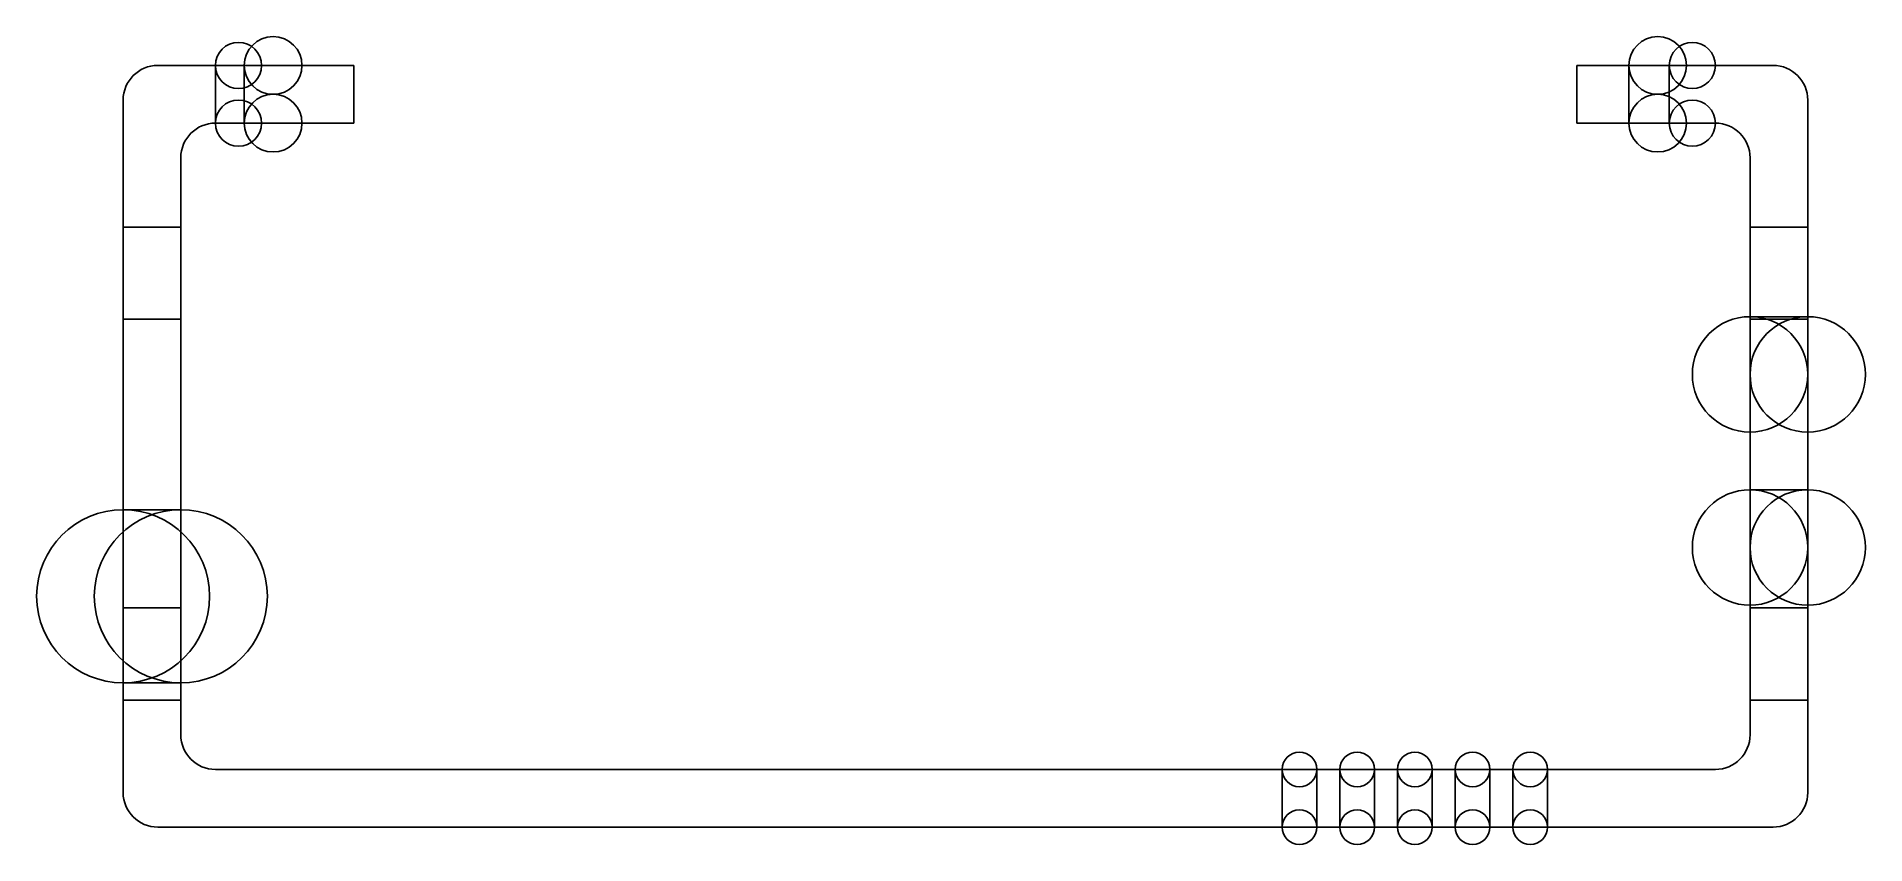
# Model space of a CAD drawing. Header units: millimetres. Extents: x -8 to 151, y -2 to 68.
import ezdxf

# ---------------------------------------------------------------- set-up
doc = ezdxf.new("R2010")
doc.units = ezdxf.units.MM
doc.layers.add('Body', color=7, linetype='CONTINUOUS')

msp = doc.modelspace()

# ---------------------------------------------------------------- linework, layer by layer
at = {"layer": 'Body'}
for p, q in [((3, 66), (20, 66)), ((3, 66), (3, 66, 86)), ((3, 66, 86), (20, 66, 86)), ((3, 66), (20, 66)), ((3, 66), (3, 66, 86)), ((3, 66, 86), (20, 66, 86)), ((8, 66, 76), (8, 61, 76)), ((8, 66, 76), (8, 61, 76)), ((8, 66, 10), (8, 61, 10)), ((8, 66, 10), (8, 61, 10)), ((10.5, 66, 43), (10.5, 61, 43)), ((10.5, 66, 43), (10.5, 61, 43)), ((20, 66), (20, 61)), ((20, 66, 86), (20, 61, 86)), ((20, 66), (20, 66, 86)), ((20, 66), (20, 66, 86)), ((20, 66), (20, 61)), ((20, 66, 86), (20, 61, 86)), ((126, 66), (126, 61)), ((143, 66), (126, 66)), ((126, 66), (126, 66, 86)), ((126, 66), (126, 61)), ((126, 66, 86), (126, 61, 86)), ((143, 66), (126, 66)), ((126, 66), (126, 66, 86)), ((143, 66, 86), (126, 66, 86)), ((126, 66, 86), (126, 61, 86)), ((143, 66, 86), (126, 66, 86)), ((130.5, 66, 43), (130.5, 61, 43)), ((130.5, 66, 43), (130.5, 61, 43)), ((134, 66, 76), (134, 61, 76)), ((134, 66, 76), (134, 61, 76)), ((134, 66, 10), (134, 61, 10)), ((134, 66, 10), (134, 61, 10)), ((143, 66), (143, 66, 86)), ((143, 66), (143, 66, 86)), ((0, 52), (0, 63)), ((0, 63), (0, 63, 86)), ((0, 52, 86), (0, 63, 86)), ((0, 52), (0, 63)), ((0, 63), (0, 63, 86)), ((0, 52, 86), (0, 63, 86)), ((146, 63), (146, 52)), ((146, 63), (146, 63, 86)), ((146, 63), (146, 52)), ((146, 63, 86), (146, 52, 86)), ((146, 63), (146, 63, 86)), ((146, 63, 86), (146, 52, 86)), ((20, 61), (8, 61)), ((20, 61, 86), (8, 61, 86)), ((8, 61), (8, 61, 10)), ((8, 61, 10), (8, 61, 76)), ((8, 61, 76), (8, 61, 86)), ((8, 61), (8, 61, 10)), ((8, 61, 10), (8, 61, 76)), ((8, 61, 76), (8, 61, 86)), ((20, 61, 86), (8, 61, 86)), ((20, 61), (8, 61)), ((20, 61), (20, 61, 86)), ((20, 61), (20, 61, 86)), ((126, 61), (138, 61)), ((126, 61, 86), (138, 61, 86)), ((126, 61), (126, 61, 86)), ((126, 61), (138, 61)), ((126, 61), (126, 61, 86)), ((126, 61, 86), (138, 61, 86)), ((138, 61), (138, 61, 10)), ((138, 61, 10), (138, 61, 76)), ((138, 61, 76), (138, 61, 86)), ((138, 61), (138, 61, 10)), ((138, 61, 10), (138, 61, 76)), ((138, 61, 76), (138, 61, 86)), ((5, 58), (5, 52)), ((5, 58, 86), (5, 52, 86)), ((5, 58), (5, 58, 86)), ((5, 58), (5, 52)), ((5, 58, 86), (5, 52, 86)), ((5, 58), (5, 58, 86)), ((141, 52), (141, 58)), ((141, 58), (141, 58, 86)), ((141, 52), (141, 58)), ((141, 58), (141, 58, 86)), ((141, 52, 86), (141, 58, 86)), ((141, 52, 86), (141, 58, 86)), ((0, 44, 6), (0, 52, 6)), ((0, 52, 6), (0, 52)), ((0, 52, 86), (0, 52, 80)), ((0, 52, 80), (0, 44, 80)), ((0, 52, 6), (5, 52, 6)), ((0, 44, 6), (0, 52, 6)), ((0, 52, 6), (5, 52, 6)), ((0, 52), (5, 52)), ((0, 52, 6), (0, 52)), ((0, 52), (5, 52)), ((0, 52, 86), (5, 52, 86)), ((0, 52, 86), (5, 52, 86)), ((0, 52, 80), (5, 52, 80)), ((0, 52, 86), (0, 52, 80)), ((0, 52, 80), (5, 52, 80)), ((0, 52, 80), (0, 44, 80)), ((5, 52, 6), (5, 52)), ((5, 44, 6), (5, 52, 6)), ((5, 52, 80), (5, 44, 80)), ((5, 52, 86), (5, 52, 80)), ((5, 44, 6), (5, 52, 6)), ((5, 52, 6), (5, 52)), ((5, 52, 86), (5, 52, 80)), ((5, 52, 80), (5, 44, 80)), ((146, 52), (141, 52)), ((146, 52), (141, 52)), ((146, 52, 6), (141, 52, 6)), ((141, 52), (141, 52, 6)), ((141, 52, 6), (141, 44, 6)), ((141, 52), (141, 52, 6)), ((141, 52, 80), (141, 52, 86)), ((141, 44, 80), (141, 52, 80)), ((146, 52, 86), (141, 52, 86)), ((146, 52, 6), (141, 52, 6)), ((141, 52, 6), (141, 44, 6)), ((146, 52, 80), (141, 52, 80)), ((141, 44, 80), (141, 52, 80)), ((146, 52, 80), (141, 52, 80)), ((146, 52, 86), (141, 52, 86)), ((141, 52, 80), (141, 52, 86)), ((146, 52), (146, 52, 6)), ((146, 52, 6), (146, 44, 6)), ((146, 44, 80), (146, 52, 80)), ((146, 52, 80), (146, 52, 86)), ((146, 52), (146, 52, 6)), ((146, 52, 6), (146, 44, 6)), ((146, 44, 80), (146, 52, 80)), ((146, 52, 80), (146, 52, 86)), ((0, 19), (0, 44)), ((0, 44), (0, 44, 6)), ((0, 44, 80), (0, 44, 86)), ((0, 19, 86), (0, 44, 86)), ((0, 19), (0, 44)), ((0, 44), (5, 44)), ((0, 44), (5, 44)), ((0, 44, 6), (5, 44, 6)), ((0, 44), (0, 44, 6)), ((0, 44, 6), (5, 44, 6)), ((0, 44, 80), (5, 44, 80)), ((0, 44, 80), (5, 44, 80)), ((0, 44, 86), (5, 44, 86)), ((0, 44, 80), (0, 44, 86)), ((0, 19, 86), (0, 44, 86)), ((0, 44, 86), (5, 44, 86)), ((5, 44), (5, 44, 6)), ((5, 44), (5, 19)), ((5, 44, 86), (5, 19, 86)), ((5, 44, 80), (5, 44, 86)), ((5, 44), (5, 19)), ((5, 44), (5, 44, 6)), ((5, 44, 80), (5, 44, 86)), ((5, 44, 86), (5, 19, 86)), ((146, 44.23, 59.5), (141, 44.23, 59.5)), ((146, 44.23, 59.5), (141, 44.23, 59.5)), ((146, 44.23, 44.5), (141, 44.23, 44.5)), ((146, 44.23, 44.5), (141, 44.23, 44.5)), ((146, 44.23, 29.5), (141, 44.23, 29.5)), ((146, 44.23, 29.5), (141, 44.23, 29.5)), ((141, 19), (141, 44)), ((141, 44, 6), (141, 44)), ((141, 44, 86), (141, 44, 80)), ((141, 19, 86), (141, 44, 86)), ((146, 44, 6), (141, 44, 6)), ((146, 44, 6), (141, 44, 6)), ((146, 44), (141, 44)), ((141, 44, 6), (141, 44)), ((146, 44), (141, 44)), ((141, 19), (141, 44)), ((146, 44, 86), (141, 44, 86)), ((141, 19, 86), (141, 44, 86)), ((146, 44, 86), (141, 44, 86)), ((146, 44, 80), (141, 44, 80)), ((141, 44, 86), (141, 44, 80)), ((146, 44, 80), (141, 44, 80)), ((146, 44, 6), (146, 44)), ((146, 44), (146, 19)), ((146, 44, 86), (146, 19, 86)), ((146, 44, 86), (146, 44, 80)), ((146, 44, 6), (146, 44)), ((146, 44), (146, 19)), ((146, 44, 86), (146, 19, 86)), ((146, 44, 86), (146, 44, 80)), ((146, 29.23, 59.5), (141, 29.23, 59.5)), ((146, 29.23, 59.5), (141, 29.23, 59.5)), ((146, 29.23, 44.5), (141, 29.23, 44.5)), ((146, 29.23, 44.5), (141, 29.23, 44.5)), ((146, 29.23, 29.5), (141, 29.23, 29.5)), ((146, 29.23, 29.5), (141, 29.23, 29.5)), ((0, 27.5, 49.41), (0, 27.5, 33)), ((0, 27.5, 49.41), (5, 27.5, 49.41)), ((0, 27.5, 49.41), (5, 27.5, 49.41)), ((0, 27.5, 33), (5, 27.5, 33)), ((0, 27.5, 49.41), (0, 27.5, 33)), ((0, 27.5, 33), (5, 27.5, 33)), ((5, 27.5, 49.41), (5, 27.5, 33)), ((5, 27.5, 49.41), (5, 27.5, 33)), ((0, 11, 6), (0, 19, 6)), ((0, 19, 6), (0, 19)), ((0, 19, 86), (0, 19, 80)), ((0, 19, 80), (0, 11, 80)), ((0, 19, 6), (5, 19, 6)), ((0, 11, 6), (0, 19, 6)), ((0, 19, 6), (5, 19, 6)), ((0, 19), (5, 19)), ((0, 19, 6), (0, 19)), ((0, 19), (5, 19)), ((0, 19, 86), (5, 19, 86)), ((0, 19, 86), (5, 19, 86)), ((0, 19, 80), (5, 19, 80)), ((0, 19, 86), (0, 19, 80)), ((0, 19, 80), (5, 19, 80)), ((0, 19, 80), (0, 11, 80)), ((5, 19, 6), (5, 19)), ((5, 11, 6), (5, 19, 6)), ((5, 19, 80), (5, 11, 80)), ((5, 19, 86), (5, 19, 80)), ((5, 11, 6), (5, 19, 6)), ((5, 19, 6), (5, 19)), ((5, 19, 86), (5, 19, 80)), ((5, 19, 80), (5, 11, 80)), ((141, 19, 6), (141, 11, 6)), ((141, 19), (141, 19, 6)), ((141, 19, 80), (141, 19, 86)), ((141, 11, 80), (141, 19, 80)), ((146, 19), (141, 19)), ((146, 19), (141, 19)), ((146, 19, 6), (141, 19, 6)), ((141, 19), (141, 19, 6)), ((146, 19, 6), (141, 19, 6)), ((141, 19, 6), (141, 11, 6)), ((146, 19, 80), (141, 19, 80)), ((141, 11, 80), (141, 19, 80)), ((146, 19, 80), (141, 19, 80)), ((146, 19, 86), (141, 19, 86)), ((141, 19, 80), (141, 19, 86)), ((146, 19, 86), (141, 19, 86)), ((146, 19), (146, 19, 6)), ((146, 19, 6), (146, 11, 6)), ((146, 11, 80), (146, 19, 80)), ((146, 19, 80), (146, 19, 86)), ((146, 19), (146, 19, 6)), ((146, 19, 6), (146, 11, 6)), ((146, 11, 80), (146, 19, 80)), ((146, 19, 80), (146, 19, 86)), ((0, 12.5, 33), (0, 12.5, 49.41)), ((0, 12.5, 49.41), (5, 12.5, 49.41)), ((0, 12.5, 33), (5, 12.5, 33)), ((0, 12.5, 33), (5, 12.5, 33)), ((0, 12.5, 49.41), (5, 12.5, 49.41)), ((0, 12.5, 33), (0, 12.5, 49.41)), ((5, 12.5, 33), (5, 12.5, 49.41)), ((5, 12.5, 33), (5, 12.5, 49.41)), ((0, 3), (0, 11)), ((0, 11), (5, 11)), ((0, 3, 86), (0, 11, 86)), ((0, 11, 86), (5, 11, 86)), ((0, 3), (0, 11)), ((0, 11), (0, 11, 6)), ((0, 11, 80), (0, 11, 86)), ((0, 3, 86), (0, 11, 86)), ((0, 11), (5, 11)), ((0, 11, 6), (5, 11, 6)), ((0, 11), (0, 11, 6)), ((0, 11, 80), (5, 11, 80)), ((0, 11, 86), (5, 11, 86)), ((0, 11, 80), (0, 11, 86)), ((0, 11, 6), (5, 11, 6)), ((0, 11, 80), (5, 11, 80)), ((5, 11), (5, 8)), ((5, 11, 86), (5, 8, 86)), ((5, 11), (5, 11, 6)), ((5, 11), (5, 11, 6)), ((5, 11), (5, 8)), ((5, 11, 86), (5, 8, 86)), ((5, 11, 80), (5, 11, 86)), ((5, 11, 80), (5, 11, 86)), ((141, 8), (141, 11)), ((141, 11, 6), (141, 11)), ((141, 11, 86), (141, 11, 80)), ((141, 8, 86), (141, 11, 86)), ((146, 11, 6), (141, 11, 6)), ((146, 11, 6), (141, 11, 6)), ((146, 11), (141, 11)), ((141, 11, 6), (141, 11)), ((146, 11), (141, 11)), ((141, 8), (141, 11)), ((146, 11, 86), (141, 11, 86)), ((141, 8, 86), (141, 11, 86)), ((146, 11, 86), (141, 11, 86)), ((146, 11, 80), (141, 11, 80)), ((141, 11, 86), (141, 11, 80)), ((146, 11, 80), (141, 11, 80)), ((146, 11, 6), (146, 11)), ((146, 11), (146, 3)), ((146, 11, 86), (146, 3, 86)), ((146, 11, 86), (146, 11, 80)), ((146, 11, 6), (146, 11)), ((146, 11), (146, 3)), ((146, 11, 86), (146, 3, 86)), ((146, 11, 86), (146, 11, 80)), ((5, 8), (5, 8, 86)), ((5, 8), (5, 8, 86)), ((141, 8), (141, 8, 86)), ((141, 8), (141, 8, 86)), ((8, 5), (138, 5)), ((8, 5, 86), (138, 5, 86)), ((8, 5), (8, 5, 86)), ((8, 5), (138, 5)), ((8, 5), (8, 5, 86)), ((8, 5, 86), (138, 5, 86)), ((100.451, 5, 54.296), (100.451, 5, 29.296)), ((100.451, 0, 54.296), (100.451, 5, 54.296)), ((100.451, 0, 54.296), (100.451, 5, 54.296)), ((100.451, 0, 29.296), (100.451, 5, 29.296)), ((100.451, 5, 54.296), (100.451, 5, 29.296)), ((100.451, 0, 29.296), (100.451, 5, 29.296)), ((103.451, 5, 29.296), (103.451, 5, 54.296)), ((103.451, 0, 54.296), (103.451, 5, 54.296)), ((103.451, 0, 29.296), (103.451, 5, 29.296)), ((103.451, 0, 29.296), (103.451, 5, 29.296)), ((103.451, 0, 54.296), (103.451, 5, 54.296)), ((103.451, 5, 29.296), (103.451, 5, 54.296)), ((105.451, 5, 54.296), (105.451, 5, 29.296)), ((105.451, 0, 54.296), (105.451, 5, 54.296)), ((105.451, 0, 54.296), (105.451, 5, 54.296)), ((105.451, 0, 29.296), (105.451, 5, 29.296)), ((105.451, 5, 54.296), (105.451, 5, 29.296)), ((105.451, 0, 29.296), (105.451, 5, 29.296)), ((108.451, 5, 29.296), (108.451, 5, 54.296)), ((108.451, 0, 54.296), (108.451, 5, 54.296)), ((108.451, 0, 29.296), (108.451, 5, 29.296)), ((108.451, 0, 29.296), (108.451, 5, 29.296)), ((108.451, 0, 54.296), (108.451, 5, 54.296)), ((108.451, 5, 29.296), (108.451, 5, 54.296)), ((110.451, 5, 54.296), (110.451, 5, 29.296)), ((110.451, 0, 54.296), (110.451, 5, 54.296)), ((110.451, 0, 54.296), (110.451, 5, 54.296)), ((110.451, 0, 29.296), (110.451, 5, 29.296)), ((110.451, 5, 54.296), (110.451, 5, 29.296)), ((110.451, 0, 29.296), (110.451, 5, 29.296)), ((113.451, 5, 29.296), (113.451, 5, 54.296)), ((113.451, 0, 54.296), (113.451, 5, 54.296)), ((113.451, 0, 29.296), (113.451, 5, 29.296)), ((113.451, 0, 29.296), (113.451, 5, 29.296)), ((113.451, 0, 54.296), (113.451, 5, 54.296)), ((113.451, 5, 29.296), (113.451, 5, 54.296)), ((115.451, 5, 54.296), (115.451, 5, 29.296)), ((115.451, 0, 54.296), (115.451, 5, 54.296)), ((115.451, 0, 54.296), (115.451, 5, 54.296)), ((115.451, 0, 29.296), (115.451, 5, 29.296)), ((115.451, 5, 54.296), (115.451, 5, 29.296)), ((115.451, 0, 29.296), (115.451, 5, 29.296)), ((118.451, 5, 29.296), (118.451, 5, 54.296)), ((118.451, 0, 54.296), (118.451, 5, 54.296)), ((118.451, 0, 29.296), (118.451, 5, 29.296)), ((118.451, 0, 29.296), (118.451, 5, 29.296)), ((118.451, 0, 54.296), (118.451, 5, 54.296)), ((118.451, 5, 29.296), (118.451, 5, 54.296)), ((120.451, 5, 54.296), (120.451, 5, 29.296)), ((120.451, 0, 54.296), (120.451, 5, 54.296)), ((120.451, 0, 54.296), (120.451, 5, 54.296)), ((120.451, 0, 29.296), (120.451, 5, 29.296)), ((120.451, 5, 54.296), (120.451, 5, 29.296)), ((120.451, 0, 29.296), (120.451, 5, 29.296)), ((123.451, 5, 29.296), (123.451, 5, 54.296)), ((123.451, 0, 54.296), (123.451, 5, 54.296)), ((123.451, 0, 29.296), (123.451, 5, 29.296)), ((123.451, 0, 29.296), (123.451, 5, 29.296)), ((123.451, 0, 54.296), (123.451, 5, 54.296)), ((123.451, 5, 29.296), (123.451, 5, 54.296)), ((138, 5), (138, 5, 86)), ((138, 5), (138, 5, 86)), ((0, 3), (0, 3, 86)), ((0, 3), (0, 3, 86)), ((146, 3), (146, 3, 86)), ((146, 3), (146, 3, 86)), ((143, 0), (3, 0)), ((143, 0, 86), (3, 0, 86)), ((143, 0), (3, 0)), ((143, 0, 86), (3, 0, 86)), ((100.451, 0, 54.296), (100.451, 0, 29.296)), ((100.451, 0, 54.296), (100.451, 0, 29.296)), ((103.451, 0, 29.296), (103.451, 0, 54.296)), ((103.451, 0, 29.296), (103.451, 0, 54.296)), ((105.451, 0, 54.296), (105.451, 0, 29.296)), ((105.451, 0, 54.296), (105.451, 0, 29.296)), ((108.451, 0, 29.296), (108.451, 0, 54.296)), ((108.451, 0, 29.296), (108.451, 0, 54.296)), ((110.451, 0, 54.296), (110.451, 0, 29.296)), ((110.451, 0, 54.296), (110.451, 0, 29.296)), ((113.451, 0, 29.296), (113.451, 0, 54.296)), ((113.451, 0, 29.296), (113.451, 0, 54.296)), ((115.451, 0, 54.296), (115.451, 0, 29.296)), ((115.451, 0, 54.296), (115.451, 0, 29.296)), ((118.451, 0, 29.296), (118.451, 0, 54.296)), ((118.451, 0, 29.296), (118.451, 0, 54.296)), ((120.451, 0, 54.296), (120.451, 0, 29.296)), ((120.451, 0, 54.296), (120.451, 0, 29.296)), ((123.451, 0, 29.296), (123.451, 0, 54.296)), ((123.451, 0, 29.296), (123.451, 0, 54.296)), ((3, 0), (3, 0, 86)), ((3, 0), (3, 0, 86)), ((143, 0), (143, 0, 86)), ((143, 0), (143, 0, 86))]:
    msp.add_line(p, q, dxfattribs=at)
for centre, radius in [((13, 66), 2.5), ((13, 66), 2.5), ((133, 66), 2.5), ((133, 66), 2.5), ((10, 66), 2), ((10, 66), 2), ((10, 66), 2), ((10, 66), 2), ((136, 66), 2), ((136, 66), 2), ((136, 66), 2), ((136, 66), 2), ((13, 61), 2.5), ((13, 61), 2.5), ((133, 61), 2.5), ((133, 61), 2.5), ((10, 61), 2), ((10, 61), 2), ((10, 61), 2), ((10, 61), 2), ((141, 39.23), 5), ((141, 39.23), 5), ((141, 39.23), 5), ((141, 39.23), 5), ((141, 39.23), 5), ((141, 39.23), 5), ((146, 39.23), 5), ((146, 39.23), 5), ((146, 39.23), 5), ((146, 39.23), 5), ((146, 39.23), 5), ((146, 39.23), 5), ((141, 24.23), 5), ((141, 24.23), 5), ((141, 24.23), 5), ((141, 24.23), 5), ((141, 24.23), 5), ((141, 24.23), 5), ((146, 24.23), 5), ((146, 24.23), 5), ((146, 24.23), 5), ((146, 24.23), 5), ((146, 24.23), 5), ((146, 24.23), 5)]:
    msp.add_circle(centre, radius, dxfattribs=at)
for centre, radius, start, end in [((3, 63), 3, 90, 180), ((3, 63), 3, 90, 180), ((3, 63, 86), 3, 90, 180), ((3, 63, 86), 3, 90, 180), ((143, 63), 3, 0, 90), ((143, 63), 3, 0, 90), ((143, 63, 86), 3, 0, 90), ((143, 63, 86), 3, 0, 90), ((136, 61, 76), 2, 0, 180), ((136, 61, 10), 2, 0, 180), ((136, 61, 76), 2, 0, 180), ((136, 61, 10), 2, 0, 180), ((8, 58), 3, 90, 180), ((8, 58, 86), 3, 90, 180), ((8, 58), 3, 90, 180), ((8, 58, 86), 3, 90, 180), ((136, 61, 76), 2, 180, 0), ((136, 61, 10), 2, 180, 0), ((136, 61, 76), 2, 180, 0), ((136, 61, 10), 2, 180, 0), ((138, 58), 3, 0, 90), ((138, 58), 3, 0, 90), ((138, 58, 86), 3, 0, 90), ((138, 58, 86), 3, 0, 90), ((0, 20, 49.41), 7.5, 90, -90), ((0, 20, 49.41), 7.5, 90, -90), ((5, 20, 49.41), 7.5, 90, -90), ((5, 20, 49.41), 7.5, 90, -90), ((0, 20, 33), 7.5, -90, 90), ((0, 20, 33), 7.5, -90, 90), ((5, 20, 33), 7.5, -90, 90), ((5, 20, 33), 7.5, -90, 90), ((8, 8), 3, 180, -90), ((8, 8, 86), 3, 180, -90), ((8, 8), 3, 180, -90), ((8, 8, 86), 3, 180, -90), ((138, 8), 3, -90, 0), ((138, 8, 86), 3, -90, 0), ((138, 8), 3, -90, 0), ((138, 8, 86), 3, -90, 0), ((101.951, 5, 29.296), 1.5, 0, 180), ((101.951, 5, 29.296), 1.5, 0, 180), ((106.951, 5, 29.296), 1.5, 0, 180), ((106.951, 5, 29.296), 1.5, 0, 180), ((111.951, 5, 29.296), 1.5, 0, 180), ((111.951, 5, 29.296), 1.5, 0, 180), ((116.951, 5, 29.296), 1.5, 0, 180), ((116.951, 5, 29.296), 1.5, 0, 180), ((121.951, 5, 29.296), 1.5, 0, 180), ((121.951, 5, 29.296), 1.5, 0, 180), ((101.951, 5, 54.296), 1.5, 180, 0), ((101.951, 5, 54.296), 1.5, 180, 0), ((106.951, 5, 54.296), 1.5, 180, 0), ((106.951, 5, 54.296), 1.5, 180, 0), ((111.951, 5, 54.296), 1.5, 180, 0), ((111.951, 5, 54.296), 1.5, 180, 0), ((116.951, 5, 54.296), 1.5, 180, 0), ((116.951, 5, 54.296), 1.5, 180, 0), ((121.951, 5, 54.296), 1.5, 180, 0), ((121.951, 5, 54.296), 1.5, 180, 0), ((3, 3), 3, 180, -90), ((3, 3, 86), 3, 180, -90), ((3, 3), 3, 180, -90), ((3, 3, 86), 3, 180, -90), ((143, 3), 3, -90, 0), ((143, 3), 3, -90, 0), ((143, 3, 86), 3, -90, 0), ((143, 3, 86), 3, -90, 0), ((101.951, 0, 29.296), 1.5, 0, 180), ((101.951, 0, 29.296), 1.5, 0, 180), ((101.951, 0, 54.296), 1.5, 180, 0), ((101.951, 0, 54.296), 1.5, 180, 0), ((106.951, 0, 29.296), 1.5, 0, 180), ((106.951, 0, 29.296), 1.5, 0, 180), ((106.951, 0, 54.296), 1.5, 180, 0), ((106.951, 0, 54.296), 1.5, 180, 0), ((111.951, 0, 29.296), 1.5, 0, 180), ((111.951, 0, 29.296), 1.5, 0, 180), ((111.951, 0, 54.296), 1.5, 180, 0), ((111.951, 0, 54.296), 1.5, 180, 0), ((116.951, 0, 29.296), 1.5, 0, 180), ((116.951, 0, 29.296), 1.5, 0, 180), ((116.951, 0, 54.296), 1.5, 180, 0), ((116.951, 0, 54.296), 1.5, 180, 0), ((121.951, 0, 29.296), 1.5, 0, 180), ((121.951, 0, 29.296), 1.5, 0, 180), ((121.951, 0, 54.296), 1.5, 180, 0), ((121.951, 0, 54.296), 1.5, 180, 0)]:
    msp.add_arc(centre, radius, start, end, dxfattribs=at)

doc.saveas('drawing.dxf')
